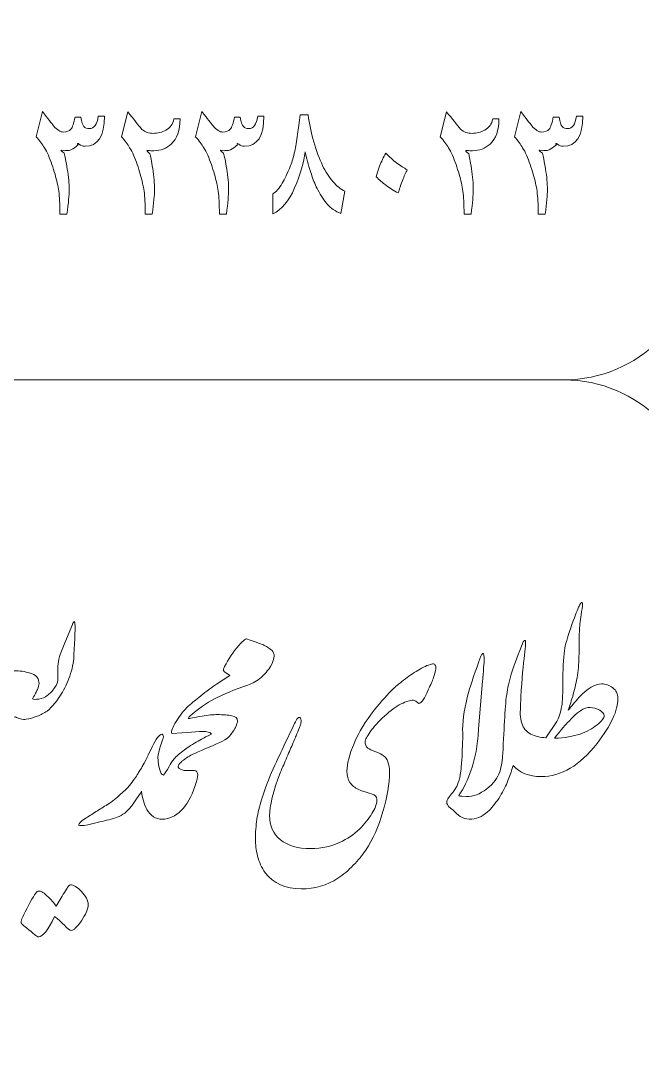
# Model space of a CAD drawing. Header units: millimetres. Extents: x 62 to 462, y 96 to 456.
# Drawn here: x 129.7 to 141.26, y 303.93 to 322.98 of the extents above; entities that cross this region are included whole.
import ezdxf

# ---------------------------------------------------------------- set-up
doc = ezdxf.new("R2010")
doc.units = ezdxf.units.MM
doc.header["$MEASUREMENT"] = 0
doc.layers.add('Layer 1', color=7, linetype='Continuous')

msp = doc.modelspace()

# ---------------------------------------------------------------- linework, layer by layer
at = {"layer": 'Layer 1', "color": 250, "lineweight": 18}
for points, knots in [([(124.8067, 336.3033), (124.8067, 336.3033), (139.8067, 336.3033), (139.8067, 336.3033), (141.1837, 336.3033), (142.3067, 335.1803), (142.3067, 333.8033), (142.3067, 333.8033), (142.3067, 318.8033), (142.3067, 318.8033), (142.3067, 317.4264), (141.1837, 316.3033), (139.8067, 316.3033), (139.8067, 316.3033), (124.8067, 316.3033), (124.8067, 316.3033), (123.4298, 316.3033), (122.3067, 317.4264), (122.3067, 318.8033), (122.3067, 318.8033), (122.3067, 333.8033), (122.3067, 333.8033), (122.3067, 335.1803), (123.4298, 336.3033), (124.8067, 336.3033)], [0, 0, 0, 0, 0.125, 0.125, 0.125, 0.25, 0.25, 0.25, 0.375, 0.375, 0.375, 0.5, 0.5, 0.5, 0.625, 0.625, 0.625, 0.75, 0.75, 0.75, 0.875, 0.875, 0.875, 1, 1, 1, 1]), ([(124.8067, 316.3033), (124.8067, 316.3033), (139.8067, 316.3033), (139.8067, 316.3033), (141.1837, 316.3033), (142.3067, 315.1803), (142.3067, 313.8033), (142.3067, 313.8033), (142.3067, 298.8033), (142.3067, 298.8033), (142.3067, 297.4264), (141.1837, 296.3033), (139.8067, 296.3033), (139.8067, 296.3033), (124.8067, 296.3033), (124.8067, 296.3033), (123.4298, 296.3033), (122.3067, 297.4264), (122.3067, 298.8033), (122.3067, 298.8033), (122.3067, 313.8033), (122.3067, 313.8033), (122.3067, 315.1803), (123.4298, 316.3033), (124.8067, 316.3033)], [0, 0, 0, 0, 0.125, 0.125, 0.125, 0.25, 0.25, 0.25, 0.375, 0.375, 0.375, 0.5, 0.5, 0.5, 0.625, 0.625, 0.625, 0.75, 0.75, 0.75, 0.875, 0.875, 0.875, 1, 1, 1, 1]), ([(138.9892, 310.0833), (138.9943, 310.0275), (139.0045, 309.9738), (139.0195, 309.9216), (139.0501, 309.8275), (139.1065, 309.7593), (139.1889, 309.7193), (139.2712, 309.6793), (139.3641, 309.6558), (139.4676, 309.6487), (139.4676, 309.6487), (139.6745, 309.9521), (139.6745, 309.9521), (139.7086, 310.0098), (139.7392, 310.1074), (139.7639, 310.2449), (139.7756, 310.3202), (139.7827, 310.4872), (139.7851, 310.7424), (139.7874, 310.9987), (139.798, 311.1892), (139.8192, 311.3127), (139.8427, 311.4279), (139.8874, 311.5761), (139.9532, 311.7584), (140.0202, 311.9418), (140.0614, 312.0476), (140.0755, 312.0759), (140.0908, 312.1041), (140.1026, 312.1276), (140.112, 312.1464), (140.1237, 312.1652), (140.1343, 312.1687), (140.1425, 312.1582), (140.1519, 312.1476), (140.1543, 312.1299), (140.1496, 312.1041), (140.1249, 311.95), (140.1073, 311.8254), (140.0979, 311.7278), (140.0896, 311.6302), (140.0849, 311.5373), (140.0861, 311.4491), (140.0873, 311.3609), (140.0861, 311.2468), (140.0814, 311.1069), (140.0767, 310.967), (140.0626, 310.8376), (140.0391, 310.72), (140.0167, 310.6012), (139.9885, 310.4872), (139.9532, 310.3755), (139.9191, 310.2649), (139.8956, 310.1944), (139.885, 310.1638), (139.9403, 310.2332), (140.0073, 310.312), (140.0884, 310.4025), (140.2413, 310.5683), (140.3812, 310.6506), (140.5047, 310.6506), (140.58, 310.6506), (140.6494, 310.6259), (140.7117, 310.5777), (140.7752, 310.5319), (140.8081, 310.4672), (140.8081, 310.3813), (140.8081, 310.1603), (140.6776, 309.8816), (140.4189, 309.5429), (140.1014, 309.1337), (139.7545, 308.9291), (139.3782, 308.9291), (139.1515, 308.9291), (138.9798, 308.9978), (138.8622, 309.1361), (138.8537, 309.1085), (138.8454, 309.0834), (138.8372, 309.0608), (138.8172, 308.9926), (138.7878, 308.9115), (138.749, 308.8186), (138.7114, 308.7257), (138.6585, 308.6269), (138.5915, 308.5234), (138.5233, 308.4199), (138.4551, 308.3364), (138.3857, 308.2718), (138.2787, 308.1789), (138.1646, 308.1342), (138.0447, 308.1365), (137.9835, 308.1389), (137.9271, 308.1553), (137.8765, 308.1859), (137.8283, 308.2177), (137.7836, 308.2576), (137.7425, 308.3035), (137.7048, 308.3329), (137.6825, 308.3529), (137.6731, 308.3611), (137.6413, 308.3917), (137.6249, 308.4223), (137.6249, 308.454), (137.6249, 308.4775), (137.6366, 308.5046), (137.659, 308.534), (137.6825, 308.5634), (137.7083, 308.5975), (137.7389, 308.6339), (137.7519, 308.6516), (137.7707, 308.6798), (137.793, 308.7163), (137.8165, 308.7527), (137.8365, 308.8021), (137.8542, 308.8632), (137.8706, 308.9232), (137.8859, 309.0032), (137.8965, 309.102), (137.9059, 309.2007), (137.9118, 309.2866), (137.9141, 309.3571), (137.9141, 309.3571), (137.9212, 309.5712), (137.9212, 309.5712), (137.9235, 309.6441), (137.9235, 309.7217), (137.9212, 309.8016), (137.9259, 310.0133), (137.9623, 310.2426), (138.0317, 310.4907), (138.0799, 310.6589), (138.1564, 310.8847), (138.2622, 311.1692), (138.2693, 311.1881), (138.2763, 311.1998), (138.2834, 311.2069), (138.2893, 311.2139), (138.2951, 311.2174), (138.2998, 311.2174), (138.3163, 311.2151), (138.3234, 311.1716), (138.321, 311.0869), (138.3187, 311.0458), (138.314, 310.9787), (138.3069, 310.887), (138.2998, 310.7929), (138.2951, 310.733), (138.2928, 310.7083), (138.2928, 310.7083), (138.2175, 309.8122), (138.2175, 309.8122), (138.2128, 309.704), (138.1999, 309.5817), (138.1799, 309.443), (138.1564, 309.3101), (138.1235, 309.1807), (138.0799, 309.0537), (138.02, 308.868), (137.9424, 308.708), (137.8483, 308.5751), (137.853, 308.5657), (137.8718, 308.561), (137.9036, 308.561), (137.9036, 308.561), (137.9906, 308.5575), (137.9906, 308.5575), (138.1164, 308.5528), (138.2422, 308.601), (138.3692, 308.701), (138.495, 308.8009), (138.5762, 308.9068), (138.6103, 309.0173), (138.6444, 309.129), (138.6632, 309.2407), (138.6656, 309.3536), (138.6808, 309.6135), (138.6938, 309.8393), (138.7032, 310.0309), (138.7126, 310.2226), (138.7267, 310.3778), (138.7467, 310.4978), (138.7655, 310.6166), (138.7973, 310.7471), (138.8408, 310.887), (138.8843, 311.0269), (138.9537, 311.208), (139.0477, 311.4315), (139.0618, 311.4538), (139.0736, 311.4632), (139.0854, 311.4585), (139.0971, 311.4538), (139.0924, 311.3644), (139.0701, 311.1881), (139.0477, 311.0128), (139.0254, 310.753), (139.003, 310.4084), (139.0007, 310.3188), (138.9961, 310.2108), (138.9892, 310.0833)], [0, 0, 0, 0, 0.0151515, 0.0151515, 0.0151515, 0.030303, 0.030303, 0.030303, 0.0454545, 0.0454545, 0.0454545, 0.0606061, 0.0606061, 0.0606061, 0.0757576, 0.0757576, 0.0757576, 0.0909091, 0.0909091, 0.0909091, 0.1060606, 0.1060606, 0.1060606, 0.1212121, 0.1212121, 0.1212121, 0.1363636, 0.1363636, 0.1363636, 0.1515152, 0.1515152, 0.1515152, 0.1666667, 0.1666667, 0.1666667, 0.1818182, 0.1818182, 0.1818182, 0.1969697, 0.1969697, 0.1969697, 0.2121212, 0.2121212, 0.2121212, 0.2272727, 0.2272727, 0.2272727, 0.2424242, 0.2424242, 0.2424242, 0.2575758, 0.2575758, 0.2575758, 0.2727273, 0.2727273, 0.2727273, 0.2878788, 0.2878788, 0.2878788, 0.3030303, 0.3030303, 0.3030303, 0.3181818, 0.3181818, 0.3181818, 0.3333333, 0.3333333, 0.3333333, 0.3484848, 0.3484848, 0.3484848, 0.3636364, 0.3636364, 0.3636364, 0.3787879, 0.3787879, 0.3787879, 0.3939394, 0.3939394, 0.3939394, 0.4090909, 0.4090909, 0.4090909, 0.4242424, 0.4242424, 0.4242424, 0.4393939, 0.4393939, 0.4393939, 0.4545455, 0.4545455, 0.4545455, 0.469697, 0.469697, 0.469697, 0.4848485, 0.4848485, 0.4848485, 0.5, 0.5, 0.5, 0.5151515, 0.5151515, 0.5151515, 0.530303, 0.530303, 0.530303, 0.5454545, 0.5454545, 0.5454545, 0.5606061, 0.5606061, 0.5606061, 0.5757576, 0.5757576, 0.5757576, 0.5909091, 0.5909091, 0.5909091, 0.6060606, 0.6060606, 0.6060606, 0.6212121, 0.6212121, 0.6212121, 0.6363636, 0.6363636, 0.6363636, 0.6515152, 0.6515152, 0.6515152, 0.6666667, 0.6666667, 0.6666667, 0.6818182, 0.6818182, 0.6818182, 0.6969697, 0.6969697, 0.6969697, 0.7121212, 0.7121212, 0.7121212, 0.7272727, 0.7272727, 0.7272727, 0.7424242, 0.7424242, 0.7424242, 0.7575758, 0.7575758, 0.7575758, 0.7727273, 0.7727273, 0.7727273, 0.7878788, 0.7878788, 0.7878788, 0.8030303, 0.8030303, 0.8030303, 0.8181818, 0.8181818, 0.8181818, 0.8333333, 0.8333333, 0.8333333, 0.8484848, 0.8484848, 0.8484848, 0.8636364, 0.8636364, 0.8636364, 0.8787879, 0.8787879, 0.8787879, 0.8939394, 0.8939394, 0.8939394, 0.9090909, 0.9090909, 0.9090909, 0.9242424, 0.9242424, 0.9242424, 0.9393939, 0.9393939, 0.9393939, 0.9545455, 0.9545455, 0.9545455, 0.969697, 0.969697, 0.969697, 0.9848485, 0.9848485, 0.9848485, 1, 1, 1, 1]), ([(130.1965, 310.4343), (130.2517, 310.4731), (130.2988, 310.5213), (130.3376, 310.5789), (130.3787, 310.6366), (130.3999, 310.6942), (130.3999, 310.7518), (130.3999, 310.7518), (130.3999, 310.9788), (130.3999, 310.9788), (130.3999, 311.034), (130.4093, 311.0952), (130.427, 311.161), (130.4599, 311.2527), (130.4928, 311.3374), (130.5269, 311.4127), (130.5269, 311.4127), (130.668, 311.7537), (130.668, 311.7537), (130.6704, 311.7702), (130.6821, 311.789), (130.7033, 311.809), (130.7127, 311.809), (130.7162, 311.7854), (130.7162, 311.7372), (130.7162, 311.7372), (130.7104, 311.4926), (130.7104, 311.4926), (130.7104, 311.4926), (130.6962, 311.1963), (130.6962, 311.1963), (130.6962, 311.0928), (130.6751, 310.9752), (130.6339, 310.8447), (130.5951, 310.713), (130.5445, 310.5978), (130.4822, 310.4966), (130.3885, 310.3432), (130.2937, 310.2259), (130.1976, 310.146), (130.1976, 310.146), (130.1965, 310.1438), (130.1965, 310.1438), (130.1412, 310.1074), (130.0789, 310.0756), (130.0107, 310.0498), (129.9413, 310.0227), (129.8743, 310.0051), (129.8108, 309.9957), (129.7755, 309.9886), (129.739, 309.991), (129.7002, 310.0004), (129.6614, 310.011), (129.6308, 310.0227), (129.6108, 310.0368), (129.5826, 310.0368), (129.5438, 310.0251), (129.4933, 310.0027), (129.445, 309.9816), (129.3851, 309.9522), (129.3145, 309.9134), (129.3145, 309.9134), (129.1111, 309.7852), (129.1111, 309.7852), (129.1111, 309.7852), (129.1108, 309.7861), (129.1108, 309.7861), (129.0462, 309.7286), (128.9686, 309.6851), (128.8771, 309.6558), (128.7736, 309.6158), (128.6431, 309.6041), (128.4843, 309.617), (128.4514, 309.617), (128.3044, 309.5523), (128.0398, 309.4206), (128.0398, 309.4206), (127.8581, 309.3204), (127.8581, 309.3204), (127.8581, 309.3204), (127.8446, 309.2678), (127.8446, 309.2678), (127.8305, 309.2101), (127.8129, 309.1549), (127.7952, 309.1043), (127.7141, 308.8821), (127.64, 308.7174), (127.5706, 308.6116), (127.5024, 308.5058), (127.4483, 308.4411), (127.4095, 308.4152), (127.3696, 308.3905), (127.3119, 308.3635), (127.2331, 308.3341), (127.1555, 308.3059), (127.0368, 308.2659), (126.8768, 308.2141), (126.7169, 308.1624), (126.6228, 308.1365), (126.5923, 308.1365), (126.5746, 308.1365), (126.5652, 308.1412), (126.5652, 308.1506), (126.5464, 308.1753), (126.6417, 308.2588), (126.851, 308.3988), (127.0603, 308.5387), (127.1955, 308.6304), (127.2555, 308.6739), (127.3166, 308.7174), (127.379, 308.7809), (127.4413, 308.8656), (127.5048, 308.9491), (127.5518, 309.0443), (127.5812, 309.149), (127.5495, 309.1537), (127.5165, 309.1478), (127.4836, 309.1302), (127.4495, 309.1137), (127.4166, 309.1043), (127.3848, 309.1043), (127.3002, 309.1067), (127.2284, 309.1349), (127.1708, 309.1878), (127.1144, 309.2395), (127.0897, 309.2983), (127.0991, 309.363), (127.1085, 309.4018), (127.1214, 309.4477), (127.1391, 309.4994), (127.1555, 309.5512), (127.192, 309.6335), (127.2473, 309.7452), (127.3025, 309.8581), (127.3578, 309.951), (127.4142, 310.0239), (127.4707, 310.098), (127.5259, 310.1344), (127.5812, 310.1344), (127.6753, 310.1344), (127.7541, 310.0944), (127.8176, 310.0145), (127.8811, 309.9333), (127.9117, 309.8369), (127.9117, 309.7252), (127.9117, 309.7252), (127.9115, 309.7016), (127.9115, 309.7016), (127.9115, 309.7016), (127.9763, 309.724), (127.9763, 309.724), (128.0527, 309.7522), (128.0916, 309.7722), (128.0916, 309.7863), (128.0774, 309.8098), (128.0704, 309.8381), (128.0704, 309.8722), (128.0751, 309.9027), (128.0868, 309.9404), (128.1057, 309.9862), (128.1374, 310.0709), (128.1962, 310.1908), (128.2809, 310.3449), (128.3338, 310.446), (128.4008, 310.5354), (128.4843, 310.613), (128.5666, 310.6894), (128.6337, 310.7271), (128.6842, 310.7271), (128.7642, 310.7271), (128.83, 310.693), (128.8806, 310.6271), (128.9265, 310.5624), (128.9488, 310.4778), (128.9488, 310.3719), (128.9488, 310.2779), (128.9359, 310.1932), (128.91, 310.1191), (128.8829, 310.0439), (128.8665, 309.998), (128.8594, 309.9792), (128.8594, 309.9792), (128.9006, 309.9862), (128.9006, 309.9862), (128.99, 310.0086), (129.0605, 310.0391), (129.1111, 310.0756), (129.1111, 310.0756), (129.1132, 310.072), (129.1132, 310.072), (129.1543, 310.0933), (129.2123, 310.1282), (129.2863, 310.178), (129.3028, 310.1874), (129.3404, 310.2144), (129.4004, 310.2579), (129.4004, 310.2944), (129.3839, 310.3473), (129.3521, 310.4167), (129.318, 310.479), (129.271, 310.5096), (129.211, 310.5096), (129.1722, 310.5096), (129.1322, 310.5002), (129.0899, 310.4813), (129.0605, 310.4813), (129.0511, 310.5013), (129.0629, 310.5401), (129.0723, 310.5684), (129.0923, 310.6025), (129.1252, 310.6436), (129.1758, 310.7083), (129.2381, 310.7624), (129.3145, 310.8059), (129.3627, 310.8318), (129.4121, 310.8506), (129.4627, 310.8647), (129.525, 310.8835), (129.5767, 310.8929), (129.6214, 310.8929), (129.7261, 310.8929), (129.8249, 310.8741), (129.9178, 310.8376), (130.0048, 310.8035), (130.0483, 310.7436), (130.0483, 310.6577), (130.0483, 310.6283), (130.0377, 310.5919), (130.0177, 310.5484), (130.006, 310.5225), (129.9954, 310.499), (129.9848, 310.479), (129.9742, 310.4578), (129.9554, 310.4237), (129.9272, 310.3755), (129.9436, 310.3614), (129.9824, 310.3602), (130.0448, 310.3696), (130.1071, 310.3802), (130.1576, 310.4014), (130.1965, 310.4343)], [0, 0, 0, 0, 0.0125, 0.0125, 0.0125, 0.025, 0.025, 0.025, 0.0375, 0.0375, 0.0375, 0.05, 0.05, 0.05, 0.0625, 0.0625, 0.0625, 0.075, 0.075, 0.075, 0.0875, 0.0875, 0.0875, 0.1, 0.1, 0.1, 0.1125, 0.1125, 0.1125, 0.125, 0.125, 0.125, 0.1375, 0.1375, 0.1375, 0.15, 0.15, 0.15, 0.1625, 0.1625, 0.1625, 0.175, 0.175, 0.175, 0.1875, 0.1875, 0.1875, 0.2, 0.2, 0.2, 0.2125, 0.2125, 0.2125, 0.225, 0.225, 0.225, 0.2375, 0.2375, 0.2375, 0.25, 0.25, 0.25, 0.2625, 0.2625, 0.2625, 0.275, 0.275, 0.275, 0.2875, 0.2875, 0.2875, 0.3, 0.3, 0.3, 0.3125, 0.3125, 0.3125, 0.325, 0.325, 0.325, 0.3375, 0.3375, 0.3375, 0.35, 0.35, 0.35, 0.3625, 0.3625, 0.3625, 0.375, 0.375, 0.375, 0.3875, 0.3875, 0.3875, 0.4, 0.4, 0.4, 0.4125, 0.4125, 0.4125, 0.425, 0.425, 0.425, 0.4375, 0.4375, 0.4375, 0.45, 0.45, 0.45, 0.4625, 0.4625, 0.4625, 0.475, 0.475, 0.475, 0.4875, 0.4875, 0.4875, 0.5, 0.5, 0.5, 0.5125, 0.5125, 0.5125, 0.525, 0.525, 0.525, 0.5375, 0.5375, 0.5375, 0.55, 0.55, 0.55, 0.5625, 0.5625, 0.5625, 0.575, 0.575, 0.575, 0.5875, 0.5875, 0.5875, 0.6, 0.6, 0.6, 0.6125, 0.6125, 0.6125, 0.625, 0.625, 0.625, 0.6375, 0.6375, 0.6375, 0.65, 0.65, 0.65, 0.6625, 0.6625, 0.6625, 0.675, 0.675, 0.675, 0.6875, 0.6875, 0.6875, 0.7, 0.7, 0.7, 0.7125, 0.7125, 0.7125, 0.725, 0.725, 0.725, 0.7375, 0.7375, 0.7375, 0.75, 0.75, 0.75, 0.7625, 0.7625, 0.7625, 0.775, 0.775, 0.775, 0.7875, 0.7875, 0.7875, 0.8, 0.8, 0.8, 0.8125, 0.8125, 0.8125, 0.825, 0.825, 0.825, 0.8375, 0.8375, 0.8375, 0.85, 0.85, 0.85, 0.8625, 0.8625, 0.8625, 0.875, 0.875, 0.875, 0.8875, 0.8875, 0.8875, 0.9, 0.9, 0.9, 0.9125, 0.9125, 0.9125, 0.925, 0.925, 0.925, 0.9375, 0.9375, 0.9375, 0.95, 0.95, 0.95, 0.9625, 0.9625, 0.9625, 0.975, 0.975, 0.975, 0.9875, 0.9875, 0.9875, 1, 1, 1, 1]), ([(132.8812, 310.2896), (132.9388, 310.3379), (133.0211, 310.4037), (133.1293, 310.4896), (133.2351, 310.5695), (133.3069, 310.6224), (133.3468, 310.6471), (133.3468, 310.6471), (133.5938, 310.8094), (133.5938, 310.8094), (133.5879, 310.8141), (133.5632, 310.8294), (133.5221, 310.8541), (133.4903, 310.8706), (133.4738, 310.8929), (133.4738, 310.9235), (133.5338, 311.0563), (133.6161, 311.1881), (133.722, 311.3198), (133.8254, 311.4432), (133.8854, 311.4997), (133.9042, 311.4879), (134.09, 311.4244), (134.2006, 311.3833), (134.2347, 311.368), (134.357, 311.3103), (134.4181, 311.2445), (134.4181, 311.1716), (134.4181, 311.121), (134.3946, 311.0552), (134.3487, 310.9752), (134.2982, 310.8964), (134.2405, 310.8294), (134.177, 310.7718), (134.1053, 310.7118), (134.0218, 310.6636), (133.9254, 310.6271), (133.6749, 310.5425), (133.4703, 310.4578), (133.3104, 310.3731), (133.153, 310.291), (133.0115, 310.194), (132.8872, 310.0812), (132.8872, 310.0812), (132.8823, 310.0733), (132.8823, 310.0733), (132.8565, 310.058), (132.84, 310.0427), (132.8318, 310.0286), (132.8235, 310.0145), (132.82, 310.0074), (132.82, 310.0051), (132.84, 310.0098), (132.927, 310.0251), (133.0787, 310.0533), (133.1904, 310.0709), (133.2845, 310.0803), (133.3609, 310.0803), (133.4703, 310.0803), (133.5608, 310.0733), (133.629, 310.0603), (133.7008, 310.0462), (133.7361, 310.0133), (133.7361, 309.9604), (133.7361, 309.9392), (133.7231, 309.9004), (133.6984, 309.8428), (133.6655, 309.7828), (133.6243, 309.7228), (133.5738, 309.6641), (133.5397, 309.6241), (133.4174, 309.5617), (133.2069, 309.4747), (132.9976, 309.3865), (132.8682, 309.3277), (132.82, 309.2972), (132.7718, 309.2654), (132.7353, 309.2395), (132.7095, 309.2196), (132.6956, 309.2012), (132.6804, 309.1876), (132.664, 309.179), (132.6281, 309.1378), (132.6233, 309.105), (132.6507, 309.0808), (132.6777, 309.0549), (132.7236, 309.042), (132.7883, 309.0408), (132.8529, 309.0396), (132.9, 309.0396), (132.9294, 309.0396), (132.9752, 309.0349), (132.9988, 309.0079), (132.9988, 308.9597), (132.9988, 308.9256), (132.9799, 308.8527), (132.9435, 308.7433), (132.8788, 308.5505), (132.7953, 308.4023), (132.6918, 308.2988), (132.5837, 308.1906), (132.4661, 308.1365), (132.3367, 308.1365), (132.2156, 308.1365), (132.1203, 308.1977), (132.051, 308.3188), (131.9982, 308.4152), (131.9658, 308.5273), (131.955, 308.6547), (131.9082, 308.5842), (131.845, 308.4918), (131.7652, 308.3776), (131.717, 308.3176), (131.6758, 308.2753), (131.6405, 308.2506), (131.5947, 308.2177), (131.5488, 308.1918), (131.5018, 308.173), (131.4548, 308.153), (131.403, 308.1377), (131.3466, 308.1248), (131.2901, 308.1118), (131.2349, 308.0989), (131.1796, 308.0848), (131.1796, 308.0848), (130.9515, 308.0295), (130.9515, 308.0295), (130.8597, 308.0142), (130.8033, 308.0119), (130.7833, 308.0225), (130.7833, 308.0554), (130.8209, 308.0954), (130.8974, 308.1436), (130.9656, 308.1871), (131.0361, 308.2318), (131.1067, 308.2765), (131.1784, 308.3211), (131.249, 308.3647), (131.3207, 308.4082), (131.5018, 308.5352), (131.6382, 308.6539), (131.7276, 308.7633), (131.7958, 308.8491), (131.8499, 308.9232), (131.8887, 308.9879), (131.9145, 309.0243), (131.9522, 309.0878), (132.0027, 309.1772), (132.0027, 309.1772), (132.0361, 309.2455), (132.0361, 309.2455), (132.044, 309.2642), (132.0525, 309.2821), (132.0616, 309.2995), (132.0657, 309.3079), (132.0699, 309.3159), (132.0743, 309.3238), (132.0743, 309.3238), (132.1509, 309.4806), (132.1509, 309.4806), (132.185, 309.5512), (132.2191, 309.6088), (132.2509, 309.6523), (132.2802, 309.6958), (132.3085, 309.717), (132.3332, 309.7146), (132.3567, 309.7029), (132.3637, 309.6805), (132.3543, 309.6452), (132.3285, 309.57), (132.3132, 309.5206), (132.3061, 309.4971), (132.28, 309.4103), (132.263, 309.3417), (132.2554, 309.292), (132.267, 309.084), (132.301, 308.9713), (132.3579, 308.9526), (132.3826, 308.9785), (132.419, 309.0338), (132.4649, 309.1184), (132.4919, 309.169), (132.5131, 309.2031), (132.526, 309.2219), (132.5295, 309.2262), (132.5334, 309.2299), (132.5378, 309.233), (132.5585, 309.2585), (132.5841, 309.2855), (132.613, 309.3124), (132.6848, 309.3771), (132.7565, 309.4324), (132.8306, 309.4806), (132.9247, 309.5429), (133.0152, 309.597), (133.1022, 309.6429), (133.1093, 309.6476), (133.1587, 309.6723), (133.2504, 309.7158), (133.2504, 309.7381), (133.2139, 309.7546), (133.1399, 309.764), (133.0764, 309.7664), (132.9893, 309.764), (132.8823, 309.7569), (132.8823, 309.7569), (132.5237, 309.7287), (132.5237, 309.7287), (132.5072, 309.7287), (132.5025, 309.7428), (132.5096, 309.7699), (132.5237, 309.8299), (132.5684, 309.9169), (132.646, 310.0286), (132.7214, 310.14), (132.7991, 310.225), (132.8791, 310.2849), (132.8791, 310.2849), (132.8812, 310.2896), (132.8812, 310.2896)], [0, 0, 0, 0, 0.0136986, 0.0136986, 0.0136986, 0.0273973, 0.0273973, 0.0273973, 0.0410959, 0.0410959, 0.0410959, 0.0547945, 0.0547945, 0.0547945, 0.0684932, 0.0684932, 0.0684932, 0.0821918, 0.0821918, 0.0821918, 0.0958904, 0.0958904, 0.0958904, 0.109589, 0.109589, 0.109589, 0.1232877, 0.1232877, 0.1232877, 0.1369863, 0.1369863, 0.1369863, 0.1506849, 0.1506849, 0.1506849, 0.1643836, 0.1643836, 0.1643836, 0.1780822, 0.1780822, 0.1780822, 0.1917808, 0.1917808, 0.1917808, 0.2054795, 0.2054795, 0.2054795, 0.2191781, 0.2191781, 0.2191781, 0.2328767, 0.2328767, 0.2328767, 0.2465753, 0.2465753, 0.2465753, 0.260274, 0.260274, 0.260274, 0.2739726, 0.2739726, 0.2739726, 0.2876712, 0.2876712, 0.2876712, 0.3013699, 0.3013699, 0.3013699, 0.3150685, 0.3150685, 0.3150685, 0.3287671, 0.3287671, 0.3287671, 0.3424658, 0.3424658, 0.3424658, 0.3561644, 0.3561644, 0.3561644, 0.369863, 0.369863, 0.369863, 0.3835616, 0.3835616, 0.3835616, 0.3972603, 0.3972603, 0.3972603, 0.4109589, 0.4109589, 0.4109589, 0.4246575, 0.4246575, 0.4246575, 0.4383562, 0.4383562, 0.4383562, 0.4520548, 0.4520548, 0.4520548, 0.4657534, 0.4657534, 0.4657534, 0.4794521, 0.4794521, 0.4794521, 0.4931507, 0.4931507, 0.4931507, 0.5068493, 0.5068493, 0.5068493, 0.5205479, 0.5205479, 0.5205479, 0.5342466, 0.5342466, 0.5342466, 0.5479452, 0.5479452, 0.5479452, 0.5616438, 0.5616438, 0.5616438, 0.5753425, 0.5753425, 0.5753425, 0.5890411, 0.5890411, 0.5890411, 0.6027397, 0.6027397, 0.6027397, 0.6164384, 0.6164384, 0.6164384, 0.630137, 0.630137, 0.630137, 0.6438356, 0.6438356, 0.6438356, 0.6575342, 0.6575342, 0.6575342, 0.6712329, 0.6712329, 0.6712329, 0.6849315, 0.6849315, 0.6849315, 0.6986301, 0.6986301, 0.6986301, 0.7123288, 0.7123288, 0.7123288, 0.7260274, 0.7260274, 0.7260274, 0.739726, 0.739726, 0.739726, 0.7534247, 0.7534247, 0.7534247, 0.7671233, 0.7671233, 0.7671233, 0.7808219, 0.7808219, 0.7808219, 0.7945205, 0.7945205, 0.7945205, 0.8082192, 0.8082192, 0.8082192, 0.8219178, 0.8219178, 0.8219178, 0.8356164, 0.8356164, 0.8356164, 0.8493151, 0.8493151, 0.8493151, 0.8630137, 0.8630137, 0.8630137, 0.8767123, 0.8767123, 0.8767123, 0.890411, 0.890411, 0.890411, 0.9041096, 0.9041096, 0.9041096, 0.9178082, 0.9178082, 0.9178082, 0.9315068, 0.9315068, 0.9315068, 0.9452055, 0.9452055, 0.9452055, 0.9589041, 0.9589041, 0.9589041, 0.9726027, 0.9726027, 0.9726027, 0.9863014, 0.9863014, 0.9863014, 1, 1, 1, 1]), ([(137.4214, 310.9341), (137.4132, 310.8764), (137.3979, 310.8212), (137.3791, 310.7671), (137.3591, 310.713), (137.3273, 310.6377), (137.2827, 310.5413), (137.238, 310.4449), (137.2109, 310.3896), (137.2015, 310.3755), (137.1651, 310.3179), (137.1321, 310.2896), (137.1051, 310.2896), (137.0839, 310.3038), (137.0663, 310.3167), (137.0498, 310.3296), (137.0334, 310.3426), (137.0192, 310.3484), (137.0051, 310.3484), (136.9475, 310.3484), (136.8723, 310.3249), (136.7782, 310.2779), (136.6829, 310.2308), (136.5806, 310.1556), (136.4677, 310.0521), (136.3548, 309.9486), (136.2667, 309.8522), (136.2032, 309.7628), (136.1408, 309.6735), (136.1091, 309.6111), (136.1091, 309.577), (136.1091, 309.5265), (136.1244, 309.4865), (136.1573, 309.4594), (136.1843, 309.4383), (136.2337, 309.4148), (136.3055, 309.3877), (136.376, 309.3595), (136.4242, 309.3371), (136.4466, 309.3183), (136.523, 309.2654), (136.5606, 309.1619), (136.5606, 309.0079), (136.5606, 308.795), (136.5207, 308.5505), (136.4395, 308.2765), (136.3596, 308.0013), (136.2537, 307.7638), (136.1232, 307.5615), (136.0562, 307.4674), (135.9786, 307.3733), (135.8892, 307.2793), (135.7998, 307.184), (135.7034, 307.1041), (135.5999, 307.037), (135.4023, 306.9065), (135.1742, 306.8407), (134.9179, 306.8407), (134.6262, 306.8454), (134.404, 306.9441), (134.2523, 307.137), (134.1841, 307.2358), (134.1359, 307.3404), (134.11, 307.451), (134.083, 307.5615), (134.07, 307.6662), (134.07, 307.7649), (134.07, 307.8908), (134.0794, 308.0142), (134.0971, 308.1353), (134.1159, 308.2553), (134.1441, 308.3764), (134.1829, 308.4987), (134.2429, 308.6963), (134.3146, 308.8868), (134.4005, 309.0702), (134.4851, 309.2537), (134.5533, 309.4018), (134.6062, 309.5147), (134.6062, 309.5147), (134.7685, 309.8593), (134.7685, 309.8593), (134.7873, 309.8981), (134.8062, 309.9357), (134.8273, 309.9733), (134.8473, 310.0098), (134.8661, 310.0274), (134.8826, 310.0274), (134.9049, 310.0274), (134.9179, 310.0098), (134.919, 309.9733), (134.9202, 309.9357), (134.9155, 309.9086), (134.9061, 309.8898), (134.8814, 309.824), (134.8591, 309.7675), (134.8414, 309.7228), (134.8226, 309.6782), (134.7956, 309.6135), (134.7579, 309.5288), (134.7215, 309.443), (134.6815, 309.3513), (134.6392, 309.2525), (134.5968, 309.1537), (134.5616, 309.0726), (134.5345, 309.0079), (134.3993, 308.6504), (134.3311, 308.3811), (134.3311, 308.2024), (134.3311, 308.0142), (134.3981, 307.8649), (134.5333, 307.7543), (134.6674, 307.6438), (134.8567, 307.5885), (135.1001, 307.5885), (135.3024, 307.5885), (135.4976, 307.6356), (135.6869, 307.7297), (135.8269, 307.8014), (135.9444, 307.8872), (136.0385, 307.9884), (136.1326, 308.0895), (136.2043, 308.1847), (136.2537, 308.2729), (136.3031, 308.3611), (136.3278, 308.4411), (136.3278, 308.5116), (136.3278, 308.5552), (136.2949, 308.5881), (136.229, 308.6081), (136.1632, 308.6292), (136.1161, 308.6433), (136.0867, 308.6504), (136.0585, 308.6563), (136.0256, 308.6692), (135.988, 308.688), (135.9174, 308.7221), (135.8633, 308.7656), (135.8257, 308.8174), (135.7892, 308.8691), (135.7704, 308.9397), (135.7704, 309.0291), (135.7704, 309.1643), (135.8151, 309.3371), (135.9033, 309.5453), (135.9915, 309.7546), (136.1161, 309.9604), (136.2772, 310.1626), (136.4089, 310.3273), (136.5289, 310.4625), (136.6359, 310.5648), (136.6935, 310.6177), (136.7676, 310.6789), (136.857, 310.7459), (136.9463, 310.8141), (137.0334, 310.8717), (137.1192, 310.9199), (137.2227, 310.9799), (137.3038, 311.014), (137.3638, 311.0234), (137.3885, 311.0234), (137.4061, 311.0128), (137.4155, 310.9928), (137.4238, 310.9717), (137.4261, 310.9529), (137.4214, 310.9341)], [0, 0, 0, 0, 0.0181818, 0.0181818, 0.0181818, 0.0363636, 0.0363636, 0.0363636, 0.0545455, 0.0545455, 0.0545455, 0.0727273, 0.0727273, 0.0727273, 0.0909091, 0.0909091, 0.0909091, 0.1090909, 0.1090909, 0.1090909, 0.1272727, 0.1272727, 0.1272727, 0.1454545, 0.1454545, 0.1454545, 0.1636364, 0.1636364, 0.1636364, 0.1818182, 0.1818182, 0.1818182, 0.2, 0.2, 0.2, 0.2181818, 0.2181818, 0.2181818, 0.2363636, 0.2363636, 0.2363636, 0.2545455, 0.2545455, 0.2545455, 0.2727273, 0.2727273, 0.2727273, 0.2909091, 0.2909091, 0.2909091, 0.3090909, 0.3090909, 0.3090909, 0.3272727, 0.3272727, 0.3272727, 0.3454545, 0.3454545, 0.3454545, 0.3636364, 0.3636364, 0.3636364, 0.3818182, 0.3818182, 0.3818182, 0.4, 0.4, 0.4, 0.4181818, 0.4181818, 0.4181818, 0.4363636, 0.4363636, 0.4363636, 0.4545455, 0.4545455, 0.4545455, 0.4727273, 0.4727273, 0.4727273, 0.4909091, 0.4909091, 0.4909091, 0.5090909, 0.5090909, 0.5090909, 0.5272727, 0.5272727, 0.5272727, 0.5454545, 0.5454545, 0.5454545, 0.5636364, 0.5636364, 0.5636364, 0.5818182, 0.5818182, 0.5818182, 0.6, 0.6, 0.6, 0.6181818, 0.6181818, 0.6181818, 0.6363636, 0.6363636, 0.6363636, 0.6545455, 0.6545455, 0.6545455, 0.6727273, 0.6727273, 0.6727273, 0.6909091, 0.6909091, 0.6909091, 0.7090909, 0.7090909, 0.7090909, 0.7272727, 0.7272727, 0.7272727, 0.7454545, 0.7454545, 0.7454545, 0.7636364, 0.7636364, 0.7636364, 0.7818182, 0.7818182, 0.7818182, 0.8, 0.8, 0.8, 0.8181818, 0.8181818, 0.8181818, 0.8363636, 0.8363636, 0.8363636, 0.8545455, 0.8545455, 0.8545455, 0.8727273, 0.8727273, 0.8727273, 0.8909091, 0.8909091, 0.8909091, 0.9090909, 0.9090909, 0.9090909, 0.9272727, 0.9272727, 0.9272727, 0.9454545, 0.9454545, 0.9454545, 0.9636364, 0.9636364, 0.9636364, 0.9818182, 0.9818182, 0.9818182, 1, 1, 1, 1]), ([(140.5529, 310.0638), (140.5529, 310.0932), (140.5259, 310.125), (140.4706, 310.1603), (140.4106, 310.1944), (140.3507, 310.212), (140.2907, 310.212), (140.1813, 310.2167), (140.0473, 310.1297), (139.8921, 309.9533), (139.845, 309.9051), (139.7568, 309.8004), (139.6263, 309.6393), (139.8192, 309.6487), (139.9779, 309.6758), (140.1037, 309.7193), (140.2284, 309.7628), (140.3342, 309.8204), (140.4189, 309.891), (140.5082, 309.9627), (140.5529, 310.0203), (140.5529, 310.0638)], [0, 0, 0, 0, 0.1428571, 0.1428571, 0.1428571, 0.2857143, 0.2857143, 0.2857143, 0.4285714, 0.4285714, 0.4285714, 0.5714286, 0.5714286, 0.5714286, 0.7142857, 0.7142857, 0.7142857, 0.8571429, 0.8571429, 0.8571429, 1, 1, 1, 1]), ([(129.7108, 306.221), (129.7108, 306.2069), (129.7449, 306.1728), (129.8119, 306.1175), (129.8802, 306.0622), (129.9295, 306.0211), (129.9625, 305.994), (129.9966, 305.9634), (130.0236, 305.9493), (130.0413, 305.9493), (130.1153, 305.9493), (130.2141, 306.074), (130.3376, 306.3244), (130.3882, 306.288), (130.4469, 306.2363), (130.514, 306.1692), (130.5798, 306.1022), (130.6257, 306.0693), (130.6516, 306.0693), (130.6904, 306.0693), (130.7515, 306.1281), (130.8338, 306.2457), (130.9185, 306.3644), (130.9608, 306.4679), (130.9608, 306.5549), (130.9573, 306.629), (130.915, 306.7078), (130.835, 306.7913), (130.7562, 306.8748), (130.688, 306.9171), (130.6304, 306.9171), (130.6128, 306.9171), (130.5751, 306.8701), (130.5187, 306.776), (130.4622, 306.6819), (130.4117, 306.5961), (130.3658, 306.5208), (130.3258, 306.5761), (130.2694, 306.6396), (130.1953, 306.7125), (130.12, 306.7842), (130.0636, 306.8125), (130.0248, 306.796), (130.0036, 306.796), (129.946, 306.7078), (129.8519, 306.5314), (129.7579, 306.3538), (129.7108, 306.2515), (129.7108, 306.221)], [0, 0, 0, 0, 0.0625, 0.0625, 0.0625, 0.125, 0.125, 0.125, 0.1875, 0.1875, 0.1875, 0.25, 0.25, 0.25, 0.3125, 0.3125, 0.3125, 0.375, 0.375, 0.375, 0.4375, 0.4375, 0.4375, 0.5, 0.5, 0.5, 0.5625, 0.5625, 0.5625, 0.625, 0.625, 0.625, 0.6875, 0.6875, 0.6875, 0.75, 0.75, 0.75, 0.8125, 0.8125, 0.8125, 0.875, 0.875, 0.875, 0.9375, 0.9375, 0.9375, 1, 1, 1, 1])]:
    msp.add_open_spline(points, degree=3, knots=knots, dxfattribs=at)
at = {"layer": 'Layer 1', "color": 250, "lineweight": 9}
for points, knots in [([(130.9856, 320.974), (131.0715, 320.974), (131.1261, 321.0516), (131.1491, 321.2063), (131.1491, 321.2063), (131.2649, 321.2063), (131.2649, 321.2063), (131.2649, 320.833), (131.1438, 320.6466), (130.9028, 320.6466), (130.8651, 320.6466), (130.8293, 320.6584), (130.7952, 320.6819), (130.7617, 320.7054), (130.754, 320.7007), (130.774, 320.6672), (130.7752, 320.673), (130.7523, 320.6572), (130.7046, 320.619), (130.6623, 320.5837), (130.6194, 320.5655), (130.5759, 320.5655), (130.57, 320.5655), (130.563, 320.5655), (130.5541, 320.5649), (130.5453, 320.5643), (130.5353, 320.5637), (130.5242, 320.5637), (130.5036, 320.5637), (130.483, 320.5661), (130.463, 320.5702), (130.443, 320.5743), (130.4601, 320.5566), (130.5153, 320.5173), (130.5306, 320.4649), (130.5494, 320.3668), (130.573, 320.2227), (130.5965, 320.0793), (130.6082, 319.9511), (130.6082, 319.8388), (130.6082, 319.7436), (130.5947, 319.5925), (130.5671, 319.3862), (130.5671, 319.3862), (130.436, 319.3862), (130.436, 319.3862), (130.436, 319.5696), (130.4289, 319.7107), (130.4148, 319.8089), (130.4001, 319.907), (130.3772, 320.0123), (130.3449, 320.1246), (130.3096, 320.2486), (130.2678, 320.3668), (130.2208, 320.4779), (130.1979, 320.5296), (130.1732, 320.5766), (130.1467, 320.619), (130.1091, 320.6825), (130.0586, 320.7506), (129.9951, 320.8241), (129.9951, 320.8241), (130.1126, 321.2927), (130.1126, 321.2927), (130.2126, 321.1592), (130.2814, 321.0699), (130.319, 321.024), (130.3848, 320.9482), (130.4448, 320.91), (130.5001, 320.91), (130.563, 320.91), (130.6094, 320.9282), (130.6394, 320.9635), (130.6682, 320.9981), (130.6941, 321.0734), (130.717, 321.1892), (130.717, 321.1892), (130.824, 321.1892), (130.824, 321.1892), (130.8398, 321.0975), (130.8592, 321.0387), (130.8822, 321.0128), (130.9051, 320.987), (130.9398, 320.974), (130.9856, 320.974)], [0, 0, 0, 0, 0.0357143, 0.0357143, 0.0357143, 0.0714286, 0.0714286, 0.0714286, 0.1071429, 0.1071429, 0.1071429, 0.1428571, 0.1428571, 0.1428571, 0.1785714, 0.1785714, 0.1785714, 0.2142857, 0.2142857, 0.2142857, 0.25, 0.25, 0.25, 0.2857143, 0.2857143, 0.2857143, 0.3214286, 0.3214286, 0.3214286, 0.3571429, 0.3571429, 0.3571429, 0.3928571, 0.3928571, 0.3928571, 0.4285714, 0.4285714, 0.4285714, 0.4642857, 0.4642857, 0.4642857, 0.5, 0.5, 0.5, 0.5357143, 0.5357143, 0.5357143, 0.5714286, 0.5714286, 0.5714286, 0.6071429, 0.6071429, 0.6071429, 0.6428571, 0.6428571, 0.6428571, 0.6785714, 0.6785714, 0.6785714, 0.7142857, 0.7142857, 0.7142857, 0.75, 0.75, 0.75, 0.7857143, 0.7857143, 0.7857143, 0.8214286, 0.8214286, 0.8214286, 0.8571429, 0.8571429, 0.8571429, 0.8928571, 0.8928571, 0.8928571, 0.9285714, 0.9285714, 0.9285714, 0.9642857, 0.9642857, 0.9642857, 1, 1, 1, 1]), ([(132.1691, 320.8859), (132.2555, 320.8859), (132.3337, 320.9059), (132.4048, 320.9447), (132.4865, 320.9893), (132.5365, 321.0593), (132.5547, 321.1545), (132.5547, 321.1545), (132.6688, 321.1545), (132.6688, 321.1545), (132.6688, 320.9435), (132.6141, 320.7877), (132.5048, 320.6877), (132.4154, 320.6054), (132.3067, 320.5637), (132.1797, 320.5637), (132.1797, 320.5637), (132.1538, 320.5637), (132.1538, 320.5637), (132.1168, 320.5637), (132.0868, 320.5649), (132.0633, 320.5672), (132.0398, 320.5696), (132.055, 320.549), (132.1091, 320.5055), (132.1203, 320.4655), (132.1373, 320.3726), (132.1597, 320.2274), (132.182, 320.0822), (132.1932, 319.9523), (132.1932, 319.8388), (132.1932, 319.7436), (132.1797, 319.5925), (132.152, 319.3862), (132.152, 319.3862), (132.0209, 319.3862), (132.0209, 319.3862), (132.0209, 319.5696), (132.0139, 319.7107), (131.9998, 319.8089), (131.9851, 319.907), (131.9622, 320.0123), (131.9298, 320.1246), (131.894, 320.2486), (131.8528, 320.3668), (131.8058, 320.4779), (131.7828, 320.5296), (131.7582, 320.5766), (131.7317, 320.619), (131.6941, 320.6825), (131.6435, 320.7506), (131.58, 320.8241), (131.58, 320.8241), (131.6953, 321.2874), (131.6953, 321.2874), (131.8034, 321.1539), (131.891, 321.0452), (131.9592, 320.9599), (132.0186, 320.9106), (132.0885, 320.8859), (132.1691, 320.8859)], [0, 0, 0, 0, 0.05, 0.05, 0.05, 0.1, 0.1, 0.1, 0.15, 0.15, 0.15, 0.2, 0.2, 0.2, 0.25, 0.25, 0.25, 0.3, 0.3, 0.3, 0.35, 0.35, 0.35, 0.4, 0.4, 0.4, 0.45, 0.45, 0.45, 0.5, 0.5, 0.5, 0.55, 0.55, 0.55, 0.6, 0.6, 0.6, 0.65, 0.65, 0.65, 0.7, 0.7, 0.7, 0.75, 0.75, 0.75, 0.8, 0.8, 0.8, 0.85, 0.85, 0.85, 0.9, 0.9, 0.9, 0.95, 0.95, 0.95, 1, 1, 1, 1]), ([(133.9486, 320.974), (134.0345, 320.974), (134.0891, 321.0516), (134.1121, 321.2063), (134.1121, 321.2063), (134.2279, 321.2063), (134.2279, 321.2063), (134.2279, 320.833), (134.1068, 320.6466), (133.8658, 320.6466), (133.8281, 320.6466), (133.7923, 320.6584), (133.7582, 320.6819), (133.7247, 320.7054), (133.717, 320.7007), (133.737, 320.6672), (133.7382, 320.673), (133.7153, 320.6572), (133.6676, 320.619), (133.6253, 320.5837), (133.5824, 320.5655), (133.5389, 320.5655), (133.533, 320.5655), (133.526, 320.5655), (133.5171, 320.5649), (133.5083, 320.5643), (133.4983, 320.5637), (133.4872, 320.5637), (133.4666, 320.5637), (133.446, 320.5661), (133.426, 320.5702), (133.406, 320.5743), (133.4231, 320.5566), (133.4783, 320.5173), (133.4936, 320.4649), (133.5124, 320.3668), (133.536, 320.2227), (133.5595, 320.0793), (133.5712, 319.9511), (133.5712, 319.8388), (133.5712, 319.7436), (133.5577, 319.5925), (133.5301, 319.3862), (133.5301, 319.3862), (133.399, 319.3862), (133.399, 319.3862), (133.399, 319.5696), (133.3919, 319.7107), (133.3778, 319.8089), (133.3631, 319.907), (133.3402, 320.0123), (133.3079, 320.1246), (133.2726, 320.2486), (133.2308, 320.3668), (133.1838, 320.4779), (133.1609, 320.5296), (133.1362, 320.5766), (133.1097, 320.619), (133.0721, 320.6825), (133.0216, 320.7506), (132.9581, 320.8241), (132.9581, 320.8241), (133.0756, 321.2927), (133.0756, 321.2927), (133.1756, 321.1592), (133.2444, 321.0699), (133.282, 321.024), (133.3478, 320.9482), (133.4078, 320.91), (133.4631, 320.91), (133.526, 320.91), (133.5724, 320.9282), (133.6024, 320.9635), (133.6312, 320.9981), (133.6571, 321.0734), (133.68, 321.1892), (133.68, 321.1892), (133.787, 321.1892), (133.787, 321.1892), (133.8028, 321.0975), (133.8222, 321.0387), (133.8452, 321.0128), (133.8681, 320.987), (133.9028, 320.974), (133.9486, 320.974)], [0, 0, 0, 0, 0.0357143, 0.0357143, 0.0357143, 0.0714286, 0.0714286, 0.0714286, 0.1071429, 0.1071429, 0.1071429, 0.1428571, 0.1428571, 0.1428571, 0.1785714, 0.1785714, 0.1785714, 0.2142857, 0.2142857, 0.2142857, 0.25, 0.25, 0.25, 0.2857143, 0.2857143, 0.2857143, 0.3214286, 0.3214286, 0.3214286, 0.3571429, 0.3571429, 0.3571429, 0.3928571, 0.3928571, 0.3928571, 0.4285714, 0.4285714, 0.4285714, 0.4642857, 0.4642857, 0.4642857, 0.5, 0.5, 0.5, 0.5357143, 0.5357143, 0.5357143, 0.5714286, 0.5714286, 0.5714286, 0.6071429, 0.6071429, 0.6071429, 0.6428571, 0.6428571, 0.6428571, 0.6785714, 0.6785714, 0.6785714, 0.7142857, 0.7142857, 0.7142857, 0.75, 0.75, 0.75, 0.7857143, 0.7857143, 0.7857143, 0.8214286, 0.8214286, 0.8214286, 0.8571429, 0.8571429, 0.8571429, 0.8928571, 0.8928571, 0.8928571, 0.9285714, 0.9285714, 0.9285714, 0.9642857, 0.9642857, 0.9642857, 1, 1, 1, 1]), ([(138.0951, 320.8859), (138.1815, 320.8859), (138.2597, 320.9059), (138.3308, 320.9447), (138.4125, 320.9893), (138.4625, 321.0593), (138.4807, 321.1545), (138.4807, 321.1545), (138.5948, 321.1545), (138.5948, 321.1545), (138.5948, 320.9435), (138.5401, 320.7877), (138.4308, 320.6877), (138.3414, 320.6054), (138.2327, 320.5637), (138.1057, 320.5637), (138.1057, 320.5637), (138.0798, 320.5637), (138.0798, 320.5637), (138.0428, 320.5637), (138.0128, 320.5649), (137.9893, 320.5672), (137.9658, 320.5696), (137.981, 320.549), (138.0351, 320.5055), (138.0463, 320.4655), (138.0633, 320.3726), (138.0857, 320.2274), (138.108, 320.0822), (138.1192, 319.9523), (138.1192, 319.8388), (138.1192, 319.7436), (138.1057, 319.5925), (138.078, 319.3862), (138.078, 319.3862), (137.9469, 319.3862), (137.9469, 319.3862), (137.9469, 319.5696), (137.9399, 319.7107), (137.9258, 319.8089), (137.9111, 319.907), (137.8882, 320.0123), (137.8558, 320.1246), (137.82, 320.2486), (137.7788, 320.3668), (137.7318, 320.4779), (137.7088, 320.5296), (137.6842, 320.5766), (137.6577, 320.619), (137.6201, 320.6825), (137.5695, 320.7506), (137.506, 320.8241), (137.506, 320.8241), (137.6213, 321.2874), (137.6213, 321.2874), (137.7294, 321.1539), (137.817, 321.0452), (137.8852, 320.9599), (137.9446, 320.9106), (138.0145, 320.8859), (138.0951, 320.8859)], [0, 0, 0, 0, 0.05, 0.05, 0.05, 0.1, 0.1, 0.1, 0.15, 0.15, 0.15, 0.2, 0.2, 0.2, 0.25, 0.25, 0.25, 0.3, 0.3, 0.3, 0.35, 0.35, 0.35, 0.4, 0.4, 0.4, 0.45, 0.45, 0.45, 0.5, 0.5, 0.5, 0.55, 0.55, 0.55, 0.6, 0.6, 0.6, 0.65, 0.65, 0.65, 0.7, 0.7, 0.7, 0.75, 0.75, 0.75, 0.8, 0.8, 0.8, 0.85, 0.85, 0.85, 0.9, 0.9, 0.9, 0.95, 0.95, 0.95, 1, 1, 1, 1]), ([(139.8746, 320.974), (139.9605, 320.974), (140.0151, 321.0516), (140.0381, 321.2063), (140.0381, 321.2063), (140.1539, 321.2063), (140.1539, 321.2063), (140.1539, 320.833), (140.0328, 320.6466), (139.7918, 320.6466), (139.7541, 320.6466), (139.7183, 320.6584), (139.6842, 320.6819), (139.6507, 320.7054), (139.643, 320.7007), (139.663, 320.6672), (139.6642, 320.673), (139.6413, 320.6572), (139.5936, 320.619), (139.5513, 320.5837), (139.5084, 320.5655), (139.4649, 320.5655), (139.459, 320.5655), (139.452, 320.5655), (139.4431, 320.5649), (139.4343, 320.5643), (139.4243, 320.5637), (139.4132, 320.5637), (139.3926, 320.5637), (139.372, 320.5661), (139.352, 320.5702), (139.332, 320.5743), (139.3491, 320.5566), (139.4043, 320.5173), (139.4196, 320.4649), (139.4384, 320.3668), (139.462, 320.2227), (139.4855, 320.0793), (139.4972, 319.9511), (139.4972, 319.8388), (139.4972, 319.7436), (139.4837, 319.5925), (139.4561, 319.3862), (139.4561, 319.3862), (139.325, 319.3862), (139.325, 319.3862), (139.325, 319.5696), (139.3179, 319.7107), (139.3038, 319.8089), (139.2891, 319.907), (139.2662, 320.0123), (139.2339, 320.1246), (139.1986, 320.2486), (139.1568, 320.3668), (139.1098, 320.4779), (139.0869, 320.5296), (139.0622, 320.5766), (139.0357, 320.619), (138.9981, 320.6825), (138.9476, 320.7506), (138.8841, 320.8241), (138.8841, 320.8241), (139.0016, 321.2927), (139.0016, 321.2927), (139.1016, 321.1592), (139.1704, 321.0699), (139.208, 321.024), (139.2738, 320.9482), (139.3338, 320.91), (139.3891, 320.91), (139.452, 320.91), (139.4984, 320.9282), (139.5284, 320.9635), (139.5572, 320.9981), (139.5831, 321.0734), (139.606, 321.1892), (139.606, 321.1892), (139.713, 321.1892), (139.713, 321.1892), (139.7288, 321.0975), (139.7482, 321.0387), (139.7712, 321.0128), (139.7941, 320.987), (139.8288, 320.974), (139.8746, 320.974)], [0, 0, 0, 0, 0.0357143, 0.0357143, 0.0357143, 0.0714286, 0.0714286, 0.0714286, 0.1071429, 0.1071429, 0.1071429, 0.1428571, 0.1428571, 0.1428571, 0.1785714, 0.1785714, 0.1785714, 0.2142857, 0.2142857, 0.2142857, 0.25, 0.25, 0.25, 0.2857143, 0.2857143, 0.2857143, 0.3214286, 0.3214286, 0.3214286, 0.3571429, 0.3571429, 0.3571429, 0.3928571, 0.3928571, 0.3928571, 0.4285714, 0.4285714, 0.4285714, 0.4642857, 0.4642857, 0.4642857, 0.5, 0.5, 0.5, 0.5357143, 0.5357143, 0.5357143, 0.5714286, 0.5714286, 0.5714286, 0.6071429, 0.6071429, 0.6071429, 0.6428571, 0.6428571, 0.6428571, 0.6785714, 0.6785714, 0.6785714, 0.7142857, 0.7142857, 0.7142857, 0.75, 0.75, 0.75, 0.7857143, 0.7857143, 0.7857143, 0.8214286, 0.8214286, 0.8214286, 0.8571429, 0.8571429, 0.8571429, 0.8928571, 0.8928571, 0.8928571, 0.9285714, 0.9285714, 0.9285714, 0.9642857, 0.9642857, 0.9642857, 1, 1, 1, 1]), ([(134.3914, 319.7595), (134.4525, 319.7942), (134.5107, 319.8606), (134.5671, 319.9594), (134.6106, 320.034), (134.6624, 320.1434), (134.7223, 320.2868), (134.7511, 320.3544), (134.7776, 320.4438), (134.8017, 320.5555), (134.8176, 320.6348), (134.8352, 320.7401), (134.8546, 320.8723), (134.8699, 320.9758), (134.8858, 321.0957), (134.9028, 321.2321), (134.9028, 321.2321), (135.0492, 321.2321), (135.0492, 321.2321), (135.0704, 321.0669), (135.105, 320.8988), (135.1544, 320.7283), (135.2038, 320.5578), (135.2579, 320.412), (135.3167, 320.2903), (135.3714, 320.1739), (135.4372, 320.0728), (135.513, 319.987), (135.5806, 319.9076), (135.6541, 319.8494), (135.7335, 319.8112), (135.7335, 319.8112), (135.6577, 319.3962), (135.6577, 319.3962), (135.553, 319.4373), (135.4707, 319.4932), (135.4102, 319.5631), (135.3502, 319.6331), (135.2902, 319.7236), (135.2303, 319.8336), (135.1891, 319.9106), (135.1515, 319.9982), (135.1186, 320.0957), (135.0933, 320.1716), (135.0627, 320.2768), (135.0269, 320.4126), (134.9998, 320.5137), (134.9881, 320.5561), (134.9928, 320.5396), (134.9722, 320.3491), (134.9069, 320.1257), (134.7982, 319.87), (134.6947, 319.6278), (134.5595, 319.4673), (134.3914, 319.3891), (134.3914, 319.3891), (134.3914, 319.7595), (134.3914, 319.7595)], [0, 0, 0, 0, 0.0526316, 0.0526316, 0.0526316, 0.1052632, 0.1052632, 0.1052632, 0.1578947, 0.1578947, 0.1578947, 0.2105263, 0.2105263, 0.2105263, 0.2631579, 0.2631579, 0.2631579, 0.3157895, 0.3157895, 0.3157895, 0.3684211, 0.3684211, 0.3684211, 0.4210526, 0.4210526, 0.4210526, 0.4736842, 0.4736842, 0.4736842, 0.5263158, 0.5263158, 0.5263158, 0.5789474, 0.5789474, 0.5789474, 0.6315789, 0.6315789, 0.6315789, 0.6842105, 0.6842105, 0.6842105, 0.7368421, 0.7368421, 0.7368421, 0.7894737, 0.7894737, 0.7894737, 0.8421053, 0.8421053, 0.8421053, 0.8947368, 0.8947368, 0.8947368, 0.9473684, 0.9473684, 0.9473684, 1, 1, 1, 1]), ([(136.7241, 319.7771), (136.6377, 319.8218), (136.5595, 319.8718), (136.4895, 319.927), (136.4313, 319.9717), (136.3726, 320.0223), (136.3138, 320.0781), (136.3255, 320.1275), (136.3467, 320.1939), (136.3784, 320.2774), (136.4102, 320.3603), (136.4478, 320.4408), (136.4913, 320.5173), (136.5566, 320.4497), (136.6242, 320.3897), (136.6935, 320.3374), (136.7635, 320.285), (136.8288, 320.2427), (136.8911, 320.2092), (136.8634, 320.1598), (136.834, 320.0928), (136.8023, 320.0076), (136.7706, 319.9229), (136.7447, 319.8459), (136.7241, 319.7771)], [0, 0, 0, 0, 0.125, 0.125, 0.125, 0.25, 0.25, 0.25, 0.375, 0.375, 0.375, 0.5, 0.5, 0.5, 0.625, 0.625, 0.625, 0.75, 0.75, 0.75, 0.875, 0.875, 0.875, 1, 1, 1, 1])]:
    msp.add_open_spline(points, degree=3, knots=knots, dxfattribs=at)

doc.saveas('drawing.dxf')
